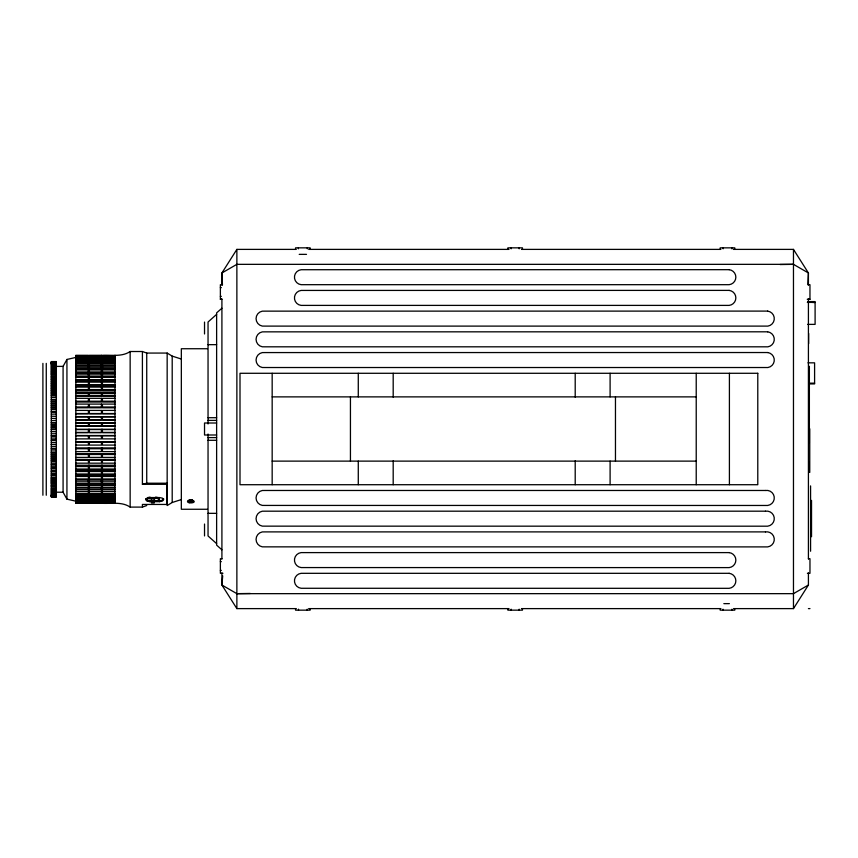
<?xml version="1.0" encoding="UTF-8"?>
<svg xmlns="http://www.w3.org/2000/svg" width="858" height="858" viewBox="0 0 858 858"><rect width="100%" height="100%" fill="white"/><g stroke="black" fill="none" stroke-linecap="round" stroke-linejoin="round"><path stroke-width="1.29" d="M222.705 575.89L221.911 585.027L236.872 608.612L296.246 608.612M102.424 491.548L102.424 503.314C111.626 503.785 122.018 501.544 130.148 507.099L142.407 507.099L142.407 504.45L166.913 504.45L167.16 502.949M166.913 504.45L167.16 483.215L146.729 483.215L142.407 484.309L142.407 351.512L130.148 351.512C122.018 357.057 111.626 354.826 102.424 355.298L102.424 368.961L115.004 368.961M75.826 501.179L66.935 499.152L63.084 492.235L63.084 366.377L66.935 359.459L75.826 357.432M296.16 249.388L236.872 249.388L221.911 272.973L221.911 285.06M733.547 608.612L793.468 608.612L808.418 585.027L808.418 572.94M146.579 499.613L147.544 498.477L151.448 497.972L151.448 502.949L154.268 502.949L154.268 497.972L158.172 498.477L159.138 499.613L158.172 500.75L154.268 501.254M158.172 499.892L159.138 498.766L158.172 497.629L155.684 497.125L155.684 497.972M163.663 498.766L162.43 500.214L159.459 500.815L146.89 500.214M216.624 314.35L208.044 322.029L208.044 423.981M221.911 308.226L216.624 312.87L216.624 545.13L221.911 549.828M181.338 499.571L172.201 502.498L167.16 505.544L167.16 353.067L146.729 353.067L142.407 351.512M808.418 585.027L793.468 593.661L236.872 593.661L221.911 585.027L221.911 572.94M142.407 507.099L146.729 505.544M147.544 497.629L150.032 497.125L150.032 497.972M159.459 501.662L162.43 501.061L163.663 499.613L162.43 498.155L159.459 497.554L149.86 497.554L146.89 498.155L145.656 499.613L146.89 501.061L149.86 501.662L159.459 501.662L159.459 500.815M780.083 264.543L793.468 264.339L808.418 272.973L808.418 285.06M236.872 593.661L250.257 593.457M308.73 249.388L508.976 249.388M521.546 249.388L720.849 249.388M733.375 249.388L793.468 249.388L808.418 272.973L807.904 284.717L809.963 284.717L809.963 299.292L807.249 299.292M299.206 254.365L306.499 254.365M793.468 264.339L236.872 264.339L221.911 272.973L222.447 285.006M221.911 284.695L220.377 284.717L220.377 299.292L221.911 299.292L220.377 299.27M220.377 287.655L221.332 287.634M220.377 296.353L221.332 296.332M808.418 299.27L809.963 299.27M807.592 301.598L815.1 301.598L815.1 324.378L807.592 324.378M807.979 302.155L814.596 302.52M807.335 302.402L815.1 302.402M208.044 344.659L216.624 344.659M207.475 348.734L181.338 348.734L181.338 509.266L207.475 509.266M75.826 355.705L88.406 355.705M89.371 355.705L101.459 355.705M102.424 355.705L115.004 355.705M75.826 356.113L88.406 356.113M89.371 356.113L101.459 356.113M102.424 356.113L115.004 356.113M75.826 356.52L88.406 356.52M89.371 356.52L101.459 356.52M102.424 356.52L115.004 356.52M75.826 356.928L88.406 356.928M89.371 356.928L101.459 356.928M102.424 356.928L115.004 356.928M75.826 357.336L88.406 357.336M89.371 357.336L101.459 357.336M102.424 357.336L115.004 357.336M88.406 357.432L89.371 357.432M101.459 357.432L102.424 357.432M75.826 357.893L88.406 357.893M89.371 357.893L101.459 357.893M102.424 357.893L115.004 357.893M75.826 359.094L88.406 359.094M89.371 359.094L101.459 359.094M102.424 359.094L115.004 359.094M88.406 359.877L89.371 359.877M101.459 359.877L102.424 359.877M75.826 360.285L88.406 360.285M89.371 360.285L101.459 360.285M102.424 360.285L115.004 360.285M75.826 361.486L88.406 361.486M89.371 361.486L101.459 361.486M102.424 361.486L115.004 361.486M51.308 361.872L56.36 361.872M51.308 362.151L56.36 362.151M51.308 362.441L56.36 362.494M51.308 362.719L56.36 362.719M75.826 362.677L88.406 362.677M89.371 362.677L101.459 362.677M102.424 362.677L115.004 362.677M807.979 362.837L814.596 362.837L814.596 383.912L809.308 383.912M51.308 363.009L56.36 363.009M51.308 363.288L56.36 363.288M51.308 363.577L56.36 363.577M51.308 363.856L56.36 363.856M75.826 363.878L88.406 363.878M89.371 363.878L101.459 363.878M102.424 363.878L115.004 363.878M51.308 364.2L56.36 364.2M51.308 364.757L56.36 364.768M75.826 365.358L88.406 365.358M89.371 365.358L101.459 365.358M102.424 365.358L115.004 365.358M51.308 365.594L56.36 365.594M75.826 365.862L88.406 365.862M89.371 365.862L101.459 365.862M102.424 365.862L115.004 365.862M51.308 366.441L63.084 366.377M88.406 367.052L89.371 367.052M101.459 367.052L102.424 367.052M51.308 367.256L56.36 367.256M75.826 367.256L88.406 367.256M89.371 367.256L101.459 367.256M102.424 367.256L115.004 367.256M51.308 368.093L56.36 368.114M51.308 368.929L56.36 368.929M75.826 368.961L88.406 368.961L88.406 355.298L75.826 355.298L75.826 503.314L88.406 503.314L88.406 491.548M75.826 369.165L88.406 369.165L88.406 372.769L75.826 372.769M115.004 369.165L102.424 369.165L102.424 372.769L115.004 372.769M51.308 369.766L56.36 369.777M51.308 370.592L56.36 370.592M75.826 371.064L88.406 371.064M89.371 371.064L101.459 371.064M102.424 371.064L115.004 371.064M51.308 371.45L56.36 371.45M51.308 372.04L56.36 372.04M51.308 372.769L56.36 372.769M75.826 372.973L88.406 372.973L88.406 376.576L75.826 376.576M115.004 372.973L102.424 372.973L102.424 376.576L115.004 376.576M51.308 373.369L56.36 373.369M51.308 374.099L56.36 374.099M51.308 374.699L56.36 374.699M75.826 374.871L88.406 374.871M89.371 374.871L101.459 374.871M102.424 374.871L115.004 374.871M51.308 376.029L56.36 376.029M51.308 376.759L56.36 376.759M75.826 377.177L88.406 377.177L88.406 380.963L75.826 380.963M115.004 377.177L102.424 377.177L102.424 380.963L115.004 380.963M51.308 377.348L56.36 377.348M88.406 378.485L89.371 378.485M101.459 378.485L102.424 378.485M51.308 378.678L56.36 378.678M51.308 379.408L56.36 379.408M75.826 379.654L88.406 379.654M89.371 379.654L101.459 379.654M102.424 379.654L115.004 379.654M51.308 380.008L56.36 380.008M51.308 381.338L56.36 381.338M51.308 382.067L56.36 382.067M75.826 382.132L88.406 382.132L88.406 385.928L75.826 385.928M115.004 382.132L102.424 382.132L102.424 385.928L115.004 385.928M51.308 383.236L56.36 383.236M808.611 383.172L814.596 383.172M51.308 383.794L56.36 383.794M75.826 384.62L88.406 384.62M89.371 384.62L101.459 384.62M102.424 384.62L115.004 384.62M51.308 384.963L56.36 384.963M51.308 385.521L56.36 385.521M51.308 386.69L56.36 386.69M75.826 387.097L88.406 387.097L88.406 390.883L75.826 390.883M115.004 387.097L102.424 387.097L102.424 390.883L115.004 390.883M51.308 387.248L56.36 387.248M51.308 388.417L56.36 388.417M51.308 388.985L56.36 388.985M75.826 389.575L88.406 389.575M89.371 389.575L101.459 389.575M102.424 389.575L115.004 389.575M51.308 390.154L56.36 390.154M51.308 390.712L56.36 390.712M51.308 391.881L56.36 391.881M51.308 392.438L56.36 392.438M75.826 392.546L88.406 392.546L88.406 396.257L75.826 396.257M115.004 392.546L102.424 392.546L102.424 396.257L115.004 396.257M75.826 393.372L115.004 393.372M51.308 393.608L56.36 393.608M51.308 394.176L56.36 394.176M51.308 395.345L56.36 395.345M75.826 395.431L88.406 395.431M89.371 395.431L101.459 395.431M102.424 395.431L115.004 395.431M51.308 395.903L56.36 395.903M272.168 396.879L696.224 396.879M51.308 397.565L56.36 397.565M75.826 398.326L88.406 398.326L88.406 402.037L75.826 402.037M115.004 398.326L102.424 398.326L102.424 402.037L115.004 402.037M51.308 399.581L56.36 399.581M51.308 399.925L56.36 399.925M75.826 401.212L88.406 401.212M89.371 401.212L101.459 401.212M102.424 401.212L115.004 401.212M51.308 401.587L56.36 401.587M51.308 401.941L56.36 401.941M51.308 403.603L56.36 403.603M51.308 403.957L56.36 403.957M75.826 404.097L88.406 404.097L88.406 407.807L75.826 407.807M115.004 404.097L102.424 404.097L102.424 407.807L115.004 407.807M51.308 405.62L56.36 405.62M51.308 405.973L56.36 405.973M75.826 406.992L88.406 406.992M89.371 406.992L101.459 406.992M102.424 406.992L115.004 406.992M51.308 407.636L56.36 407.636M51.308 407.99L56.36 407.99M51.308 409.652L56.36 409.652M75.826 410.424L88.406 410.424L88.406 413.803L75.826 413.803M115.004 410.424L102.424 410.424L102.424 413.803L115.004 413.803M88.406 410.703L89.371 410.703M101.459 410.703L102.424 410.703M51.308 411.658L56.36 411.658M51.308 412.012L56.36 412.012M75.826 413.524L88.406 413.524M89.371 413.524L101.459 413.524M102.424 413.524L115.004 413.524M51.308 414.178L56.36 414.049M51.308 416.216L56.36 416.334M75.826 416.623L88.406 416.623L88.406 420.002L75.826 420.002M115.004 416.623L102.424 416.623L102.424 420.002L115.004 420.002M75.826 416.902L88.406 416.902M89.371 416.902L101.459 416.902M102.424 416.902L115.004 416.902M208.044 417.707L216.624 417.707M51.308 418.382L56.36 418.5M75.826 419.723L88.406 419.723M89.371 419.723L101.459 419.723M102.424 419.723L115.004 419.723M208.044 420.399L216.624 420.399M51.308 420.656L56.36 420.538M51.308 422.704L56.36 422.704M51.308 422.822L56.36 422.822M75.826 422.822L88.406 422.822L88.406 426.201L75.826 426.201M115.004 422.822L102.424 422.822L102.424 426.201L115.004 426.201M75.826 423.101L88.406 423.101M89.371 423.101L101.459 423.101M102.424 423.101L115.004 423.101M216.624 423.005L204.526 423.005L204.526 434.995L216.624 434.995M51.308 424.86L56.36 424.86M51.308 424.978L56.36 424.978M75.826 425.922L88.406 425.922M89.371 425.922L101.459 425.922M102.424 425.922L115.004 425.922M51.308 427.027L56.36 427.027M51.308 427.145L56.36 427.145M51.308 429.182L56.36 429.182M51.308 429.3L56.36 429.3M75.826 429.3L115.004 429.3M75.826 429.59L88.406 429.59M89.371 429.59L101.459 429.59M102.424 429.59L115.004 429.59M51.308 431.467L56.36 431.467M51.308 431.585L56.36 431.585M75.826 432.4L88.406 432.4M89.371 432.4L101.459 432.4M102.424 432.4L115.004 432.4M75.826 432.689L88.406 432.689L88.406 429.3M115.004 432.689L102.424 432.689L102.424 429.3M51.308 433.751L56.36 433.751M75.826 435.51L88.406 435.51L88.406 438.888L75.826 438.888M115.004 435.51L102.424 435.51L102.424 438.888L115.004 438.888M51.308 435.789L56.36 435.789M75.826 435.789L88.406 435.789M89.371 435.789L101.459 435.789M102.424 435.789L115.004 435.789M51.308 435.907L56.36 435.907M208.044 437.601L216.624 437.601M51.308 438.073L56.36 438.073M51.308 440.111L56.36 440.111M51.308 440.229L56.36 440.229M208.044 440.293L216.624 440.293M75.826 441.709L88.406 441.709L88.406 445.087L75.826 445.087M115.004 441.709L102.424 441.709L102.424 445.087L115.004 445.087M75.826 441.988L88.406 441.988M89.371 441.988L101.459 441.988M102.424 441.988L115.004 441.988M51.308 442.396L56.36 442.396M51.308 444.433L56.36 444.433M51.308 444.551L56.36 444.551M51.308 446.718L56.36 446.6M75.826 447.908L115.004 447.908M51.308 448.605L56.36 448.605M75.826 448.734L88.406 448.734M89.371 448.734L101.459 448.734M102.424 448.734L115.004 448.734M51.308 448.959L56.36 448.959M51.308 450.976L56.36 450.976M75.826 451.619L88.406 451.619L88.406 447.908M115.004 451.619L102.424 451.619L102.424 447.908M51.308 452.638L56.36 452.638M51.308 452.992L56.36 452.992M75.826 453.689L88.406 453.689L88.406 457.4L75.826 457.4M115.004 453.689L102.424 453.689L102.424 457.4L115.004 457.4M75.826 454.504L88.406 454.504M89.371 454.504L101.459 454.504M102.424 454.504L115.004 454.504M51.308 454.654L56.36 454.654M51.308 455.008L56.36 455.008M51.308 456.671L56.36 456.671M51.308 457.014L56.36 457.014M51.308 458.676L56.36 458.676M51.308 459.03L56.36 459.03M75.826 459.459L88.406 459.459L88.406 463.17L75.826 463.17M115.004 459.459L102.424 459.459L102.424 463.17L115.004 463.17M75.826 460.285L88.406 460.285M89.371 460.285L101.459 460.285M102.424 460.285L115.004 460.285M51.308 460.692L56.36 460.692M51.308 461.046L56.36 461.046M272.168 461.121L696.224 461.121M51.308 463.063L56.36 463.063M51.308 464.435L56.36 464.435M51.308 464.993L56.36 464.993M75.826 465.24L115.004 465.24M75.826 466.548L88.406 466.548M89.371 466.548L101.459 466.548M102.424 466.548L115.004 466.548M51.308 466.731L56.36 466.731M51.308 467.9L56.36 467.9M51.308 468.457L56.36 468.457M75.826 469.026L88.406 469.026L88.406 465.24M115.004 469.026L102.424 469.026L102.424 465.24M51.308 470.184L56.36 470.184M75.826 470.205L88.406 470.205L88.406 473.991L75.826 473.991M115.004 470.205L102.424 470.205L102.424 473.991L115.004 473.991M51.308 471.353L56.36 471.353M75.826 471.514L88.406 471.514M89.371 471.514L101.459 471.514M102.424 471.514L115.004 471.514M51.308 471.921L56.36 471.921M51.308 473.648L56.36 473.648M51.308 474.817L56.36 474.817M75.826 475.171L88.406 475.171L88.406 478.957L75.826 478.957M115.004 475.171L102.424 475.171L102.424 478.957L115.004 478.957M51.308 475.375L56.36 475.375M75.826 476.469L88.406 476.469M89.371 476.469L101.459 476.469M102.424 476.469L115.004 476.469M51.308 477.102L56.36 477.102M51.308 477.874L56.36 477.874M51.308 478.603L56.36 478.603M51.308 479.204L56.36 479.204M51.308 479.933L56.36 479.933M75.826 480.126L115.004 480.126M51.308 480.523L56.36 480.523M51.308 481.252L56.36 481.252M51.308 481.853L56.36 481.853M75.826 481.831L88.406 481.831M89.371 481.831L101.459 481.831M102.424 481.831L115.004 481.831M51.308 482.582L56.36 482.582M51.308 483.183L56.36 483.183M75.826 483.74L88.406 483.74L88.406 480.126M115.004 483.74L102.424 483.74L102.424 480.126M51.308 483.912L56.36 483.912M75.826 483.933L88.406 483.933L88.406 487.548L75.826 487.548M115.004 483.933L102.424 483.933L102.424 487.548L115.004 487.548M142.407 484.309L166.913 484.309M51.308 485.242L56.36 485.242M75.826 485.639L88.406 485.639M89.371 485.639L101.459 485.639M102.424 485.639L115.004 485.639M51.308 485.832L56.36 485.832M51.308 486.561L56.36 486.561M75.826 487.741L88.406 487.741L88.406 491.355L75.826 491.355M115.004 487.741L102.424 487.741L102.424 491.355L115.004 491.355M51.308 487.998L56.36 487.891M51.308 488.846L56.36 488.846M75.826 489.446L88.406 489.446M89.371 489.446L101.459 489.446M102.424 489.446L115.004 489.446M51.308 489.661L56.36 489.682M51.308 490.519L56.36 490.519M51.308 491.344L56.36 491.334M75.826 491.548L115.004 491.548M51.308 492.181L63.084 492.235M51.308 493.007L56.36 493.018M75.826 493.532L88.406 493.532M89.371 493.532L101.459 493.532M102.424 493.532L115.004 493.532M51.308 493.854L56.36 493.854M51.308 494.691L56.36 494.691M75.826 494.734L88.406 494.734M89.371 494.734L101.459 494.734M102.424 494.734L115.004 494.734M51.308 495.034L56.36 495.034M51.308 495.313L56.36 495.313M51.308 495.602L56.36 495.602M51.308 495.892L56.36 495.892M75.826 495.924L88.406 495.924M89.371 495.924L101.459 495.924M102.424 495.924L115.004 495.924M51.308 496.171L56.36 496.171M51.308 496.46L56.36 496.46M51.308 496.739L56.36 496.739M75.826 497.125L88.406 497.125M89.371 497.125L101.459 497.125M102.424 497.125L115.004 497.125M75.826 498.326L88.406 498.326M89.371 498.326L101.459 498.326M102.424 498.326L115.004 498.326M88.406 498.734L89.371 498.734M101.459 498.734L102.424 498.734M151.448 498.691L154.268 498.691M75.826 499.517L88.406 499.517M89.371 499.517L101.459 499.517M102.424 499.517L115.004 499.517M151.448 500.697L154.268 500.697M75.826 500.858L88.406 500.858M89.371 500.858L101.459 500.858M102.424 500.858L115.004 500.858M75.826 501.265L115.004 501.265M145.656 498.766L147.544 500.75L151.448 501.254M75.826 501.673L88.406 501.673M89.371 501.673L101.459 501.673M102.424 501.673L115.004 501.673M75.826 502.08L88.406 502.08M89.371 502.08L101.459 502.08M102.424 502.08L115.004 502.08M75.826 502.488L88.406 502.488M89.371 502.488L101.459 502.488M102.424 502.488L115.004 502.488M75.826 502.906L88.406 502.906M89.371 502.906L101.459 502.906M102.424 502.906L115.004 502.906M208.044 513.341L216.624 513.341M221.911 558.73L220.377 558.708L220.377 573.305L222.93 573.283M808.418 558.708L809.963 558.73L809.963 573.305L807.399 573.283M220.377 561.647L221.332 561.668M220.377 570.345L221.332 570.366M723.841 603.635L729.375 603.635M308.655 608.612L509.019 608.612M521.482 608.612L720.913 608.612M808.418 608.612L809.963 608.612M167.16 353.067L172.201 356.113L181.338 359.041M216.624 543.65L208.044 535.971L208.044 434.019M811.529 500.386L811.529 536.733M810.574 485.896L810.574 551.233M809.748 428.775L809.748 472.447M809.373 366.323L809.373 442.857M808.654 333.419L808.654 343.661M808.654 376.297L808.654 386.55M808.654 419.176L808.654 429.429M808.654 462.065L808.654 472.308M808.418 298.563L808.418 559.051M793.468 249.388L793.468 608.612M734.77 249.388L734.77 247.844L720.194 247.844L720.194 249.388M734.77 608.612L734.77 610.156L720.194 610.156L720.194 608.612M731.949 609.191L731.949 610.156M731.831 247.844L731.831 248.809M729.407 373.284L729.407 484.716M723.133 247.844L723.133 248.809M723.026 609.191L723.026 610.156M696.224 373.284L696.224 484.716M615.465 396.879L615.465 461.121M610.102 373.284L610.102 396.879M610.102 461.121L610.102 484.716M575.203 373.284L575.203 397.157M575.203 460.843L575.203 484.716M522.458 249.388L522.458 247.844L507.882 247.844L507.882 249.388M522.458 608.612L522.458 610.156L507.882 610.156L507.882 608.612M519.176 247.844L519.176 248.809M519.176 609.191L519.176 610.156M511.164 247.844L511.164 248.809M511.164 609.191L511.164 610.156M393.189 373.284L393.189 397.157M393.189 460.843L393.189 484.716M358.279 373.284L358.279 396.879M358.279 461.121L358.279 484.716M350.439 396.879L350.439 461.121M310.135 249.388L310.135 247.844L295.56 247.844L295.56 249.388M310.135 608.612L310.135 610.156L295.56 610.156L295.56 608.612M307.303 247.844L307.303 248.809M307.196 609.191L307.196 610.156M298.498 609.191L298.498 610.156M298.391 247.844L298.391 248.809M272.168 373.284L272.168 484.716M236.872 249.388L236.872 608.612M221.911 298.949L221.911 559.051M204.526 322.072L204.526 333.966M204.526 524.034L204.526 535.928M172.201 356.113L172.201 502.498M155.684 500.396L155.684 501.254M150.032 500.396L150.032 501.254M149.86 500.815L149.86 501.662M146.729 353.067L146.729 483.215M130.148 351.512L130.148 507.099M115.004 355.266L115.004 503.346M101.459 429.3L101.459 432.689L89.371 432.689L89.371 429.3M101.459 447.908L101.459 451.619L89.371 451.619L89.371 447.908M101.459 465.24L101.459 469.026L89.371 469.026L89.371 465.24M101.459 480.126L101.459 483.74L89.371 483.74L89.371 480.126M101.459 491.548L101.459 503.314L89.371 503.314L89.371 491.548M66.935 359.459L66.935 499.152M46.268 363.374L46.268 495.238M42.9 363.374L42.9 495.238M193.211 500.718A2.37 0.901 0 0 1 190.229 501.598A2.37 0.901 0 0 1 188.792 500.268A2.37 0.901 0 0 1 192.524 500.075M729.15 269.68L301.126 269.723A7.529 7.529 0 0 0 301.126 284.684L729.15 284.684A7.55 7.55 0 0 0 729.15 269.68M729.15 290.39L301.126 290.433A7.529 7.529 0 0 0 301.126 305.394L729.15 305.394A7.55 7.55 0 0 0 729.15 290.39M767.642 311.1L264.886 311.143A7.583 7.583 0 0 0 256.059 318.629A7.583 7.583 0 0 0 264.886 326.104L765.465 326.104A7.583 7.583 0 0 0 774.206 319.723A7.583 7.583 0 0 0 767.642 311.1M767.642 331.81L264.886 331.853A7.583 7.583 0 0 0 256.059 339.339A7.583 7.583 0 0 0 264.886 346.814L765.465 346.814A7.583 7.583 0 0 0 774.206 340.433A7.583 7.583 0 0 0 767.642 331.81M767.642 352.531L264.886 352.574A7.583 7.583 0 0 0 256.059 360.049A7.583 7.583 0 0 0 264.886 367.524L765.465 367.524A7.583 7.583 0 0 0 774.206 361.143A7.583 7.583 0 0 0 767.642 352.531M101.459 355.298L89.371 355.298L89.371 368.961L101.459 368.961L101.459 355.298M56.36 361.583L51.308 361.583L51.308 497.029L56.36 497.029L56.36 361.583M101.459 369.165L89.371 369.165L89.371 372.769L101.459 372.769L101.459 369.165M101.459 372.973L89.371 372.973L89.371 376.576L101.459 376.576L101.459 372.973M757.786 373.284L240.004 373.284L240.004 484.716L757.786 484.716L757.786 373.284M101.459 377.177L89.371 377.177L89.371 380.963L101.459 380.963L101.459 377.177M101.459 382.132L89.371 382.132L89.371 385.928L101.459 385.928L101.459 382.132M101.459 387.097L89.371 387.097L89.371 390.883L101.459 390.883L101.459 387.097M101.459 392.546L89.371 392.546L89.371 396.257L101.459 396.257L101.459 392.546M101.459 398.326L89.371 398.326L89.371 402.037L101.459 402.037L101.459 398.326M101.459 404.097L89.371 404.097L89.371 407.807L101.459 407.807L101.459 404.097M101.459 410.424L89.371 410.424L89.371 413.803L101.459 413.803L101.459 410.424M101.459 416.623L89.371 416.623L89.371 420.002L101.459 420.002L101.459 416.623M101.459 422.822L89.371 422.822L89.371 426.201L101.459 426.201L101.459 422.822M101.459 435.51L89.371 435.51L89.371 438.888L101.459 438.888L101.459 435.51M101.459 441.709L89.371 441.709L89.371 445.087L101.459 445.087L101.459 441.709M101.459 453.689L89.371 453.689L89.371 457.4L101.459 457.4L101.459 453.689M101.459 459.459L89.371 459.459L89.371 463.17L101.459 463.17L101.459 459.459M101.459 470.205L89.371 470.205L89.371 473.991L101.459 473.991L101.459 470.205M101.459 475.171L89.371 475.171L89.371 478.957L101.459 478.957L101.459 475.171M101.459 483.933L89.371 483.933L89.371 487.548L101.459 487.548L101.459 483.933M101.459 487.741L89.371 487.741L89.371 491.355L101.459 491.355L101.459 487.741M765.465 490.476L264.886 490.476A7.583 7.583 0 0 0 256.059 497.951A7.583 7.583 0 0 0 264.886 505.426L767.642 505.469A7.583 7.583 0 0 0 774.206 496.857A7.583 7.583 0 0 0 765.465 490.476M765.465 511.186L264.886 511.186A7.583 7.583 0 0 0 256.059 518.661A7.583 7.583 0 0 0 264.886 526.147L767.642 526.19A7.583 7.583 0 0 0 774.206 517.567A7.583 7.583 0 0 0 765.465 511.186M765.465 531.896L264.886 531.896A7.583 7.583 0 0 0 256.059 539.371A7.583 7.583 0 0 0 264.886 546.857L767.642 546.9A7.583 7.583 0 0 0 774.206 538.277A7.583 7.583 0 0 0 765.465 531.896M729.15 552.606L301.126 552.606A7.529 7.529 0 0 0 301.126 567.567L729.15 567.61A7.55 7.55 0 0 0 729.15 552.606M729.15 573.316L301.126 573.316A7.529 7.529 0 0 0 301.126 588.277L729.15 588.32A7.55 7.55 0 0 0 729.15 573.316M189.189 502.734A3.368 1.287 0 0 0 194.23 501.608A3.368 1.287 0 0 0 189.189 500.493A3.368 1.287 0 0 0 189.189 502.734M189.007 501.78A2.595 0.997 0 0 0 193.361 501.329A2.595 0.997 0 0 0 190.176 500.117A2.595 0.997 0 0 0 189.007 501.78M189.007 501.951A2.595 0.997 0 0 0 193.361 501.512A2.595 0.997 0 0 0 190.176 500.289A2.595 0.997 0 0 0 189.007 501.951M189.661 502.037A2.37 0.901 0 0 0 193.211 501.254A2.37 0.901 0 0 0 189.661 500.461A2.37 0.901 0 0 0 189.661 502.037"/></g></svg>
